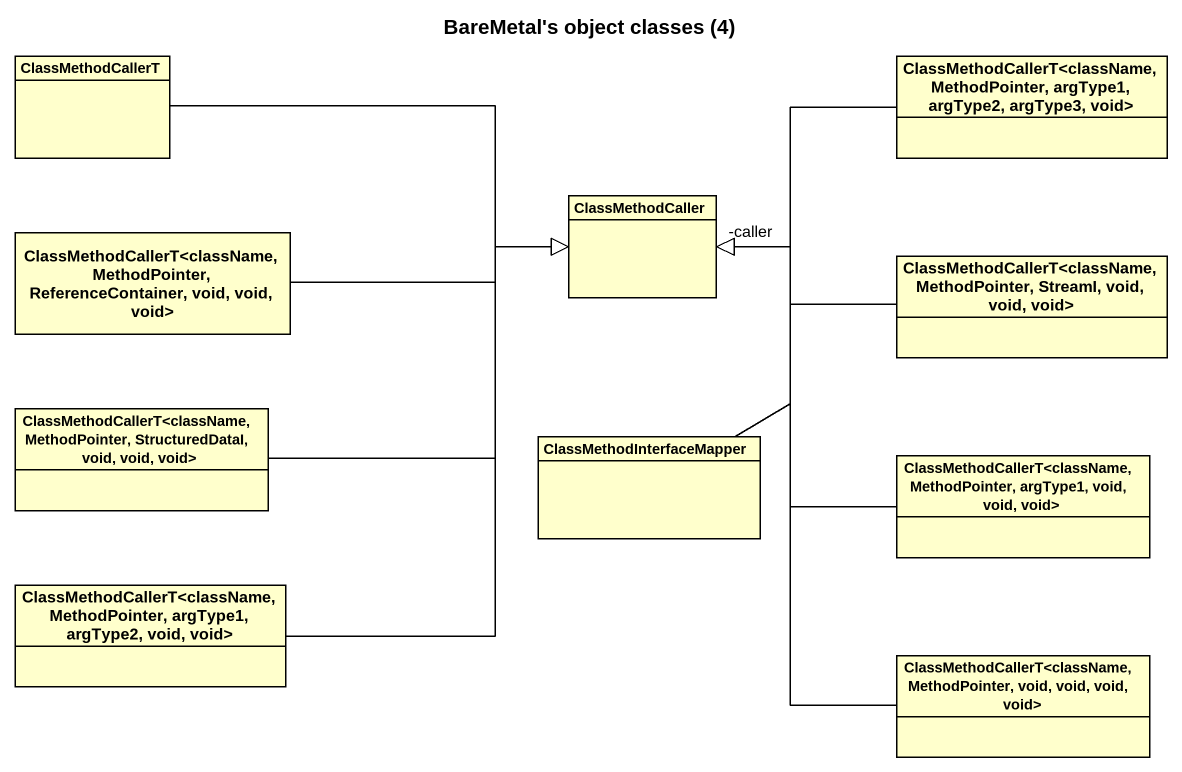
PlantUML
@startuml
title BareMetal's object classes (4)
hide circle
hide empty members
class ClassMethodCallerT
class "ClassMethodCallerT<className, MethodPointer, argType1, argType2, argType3, void>" as ClassMethodCallerT_2
class "ClassMethodCallerT<className, MethodPointer, ReferenceContainer, void, void, void>" as ClassMethodCallerT_3
class ClassMethodCaller
class "ClassMethodCallerT<className, MethodPointer, StreamI, void, void, void>" as ClassMethodCallerT_4
class "ClassMethodCallerT<className, MethodPointer, StructuredDataI, void, void, void>" as ClassMethodCallerT_5
class ClassMethodInterfaceMapper
class "ClassMethodCallerT<className, MethodPointer, argType1, void, void, void>" as ClassMethodCallerT_6
class "ClassMethodCallerT<className, MethodPointer, argType1, argType2, void, void>" as ClassMethodCallerT_7
class "ClassMethodCallerT<className, MethodPointer, void, void, void, void>" as ClassMethodCallerT_8
ClassMethodCallerT -right-|> ClassMethodCaller
ClassMethodCallerT_2 -left-|> ClassMethodCaller
ClassMethodCallerT_3 -right-|> ClassMethodCaller
ClassMethodCallerT_4 -left-|> ClassMethodCaller
ClassMethodCallerT_5 -right-|> ClassMethodCaller
ClassMethodInterfaceMapper -up-> "-caller" ClassMethodCaller
ClassMethodCallerT_6 -up-|> ClassMethodCaller
ClassMethodCallerT_7 -up-|> ClassMethodCaller
ClassMethodCallerT_8 -up-|> ClassMethodCaller
@enduml
